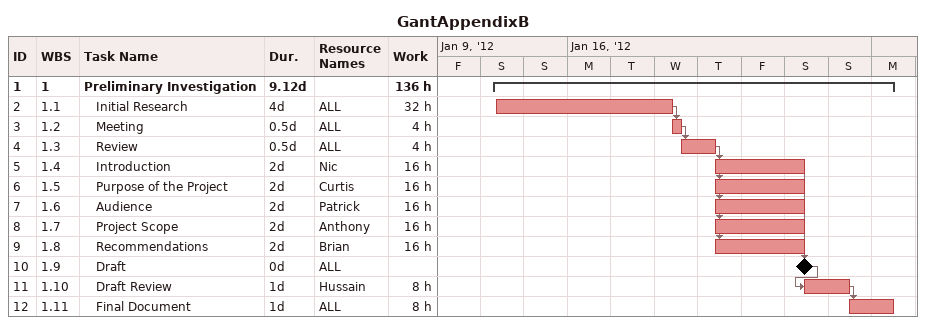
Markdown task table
GantAppendixB

| ID | WBS | Task | Duration | Start | Finish | Predecessors | Resources | Work (h) |
|---|---|---|---|---|---|---|---|---|
| 1 | 1 | **Preliminary Investigation** | 9.12d | 2012-01-14 | 2012-01-23 |  |  | 136 |
| 2 | 1.1 | Initial Research | 4d | 2012-01-14 | 2012-01-18 |  | ALL | 32 |
| 3 | 1.2 | Meeting | 0.5d | 2012-01-18 | 2012-01-18 | 2 | ALL | 4 |
| 4 | 1.3 | Review | 0.5d | 2012-01-18 | 2012-01-19 | 3 | ALL | 4 |
| 5 | 1.4 | Introduction | 2d | 2012-01-19 | 2012-01-21 | 4 | Nic | 16 |
| 6 | 1.5 | Purpose of the Project | 2d | 2012-01-19 | 2012-01-21 | 4 | Curtis | 16 |
| 7 | 1.6 | Audience | 2d | 2012-01-19 | 2012-01-21 | 4 | Patrick | 16 |
| 8 | 1.7 | Project Scope | 2d | 2012-01-19 | 2012-01-21 | 4 | Anthony | 16 |
| 9 | 1.8 | Recommendations | 2d | 2012-01-19 | 2012-01-21 | 4 | Brian | 16 |
| 10 | 1.9 | Draft | 0d | 2012-01-21 | 2012-01-21 | 5, 6, 7, 8, 9 | ALL |  |
| 11 | 1.10 | Draft Review | 1d | 2012-01-21 | 2012-01-22 | 10 | Hussain | 8 |
| 12 | 1.11 | Final Document | 1d | 2012-01-22 | 2012-01-23 | 11 | ALL | 8 |
